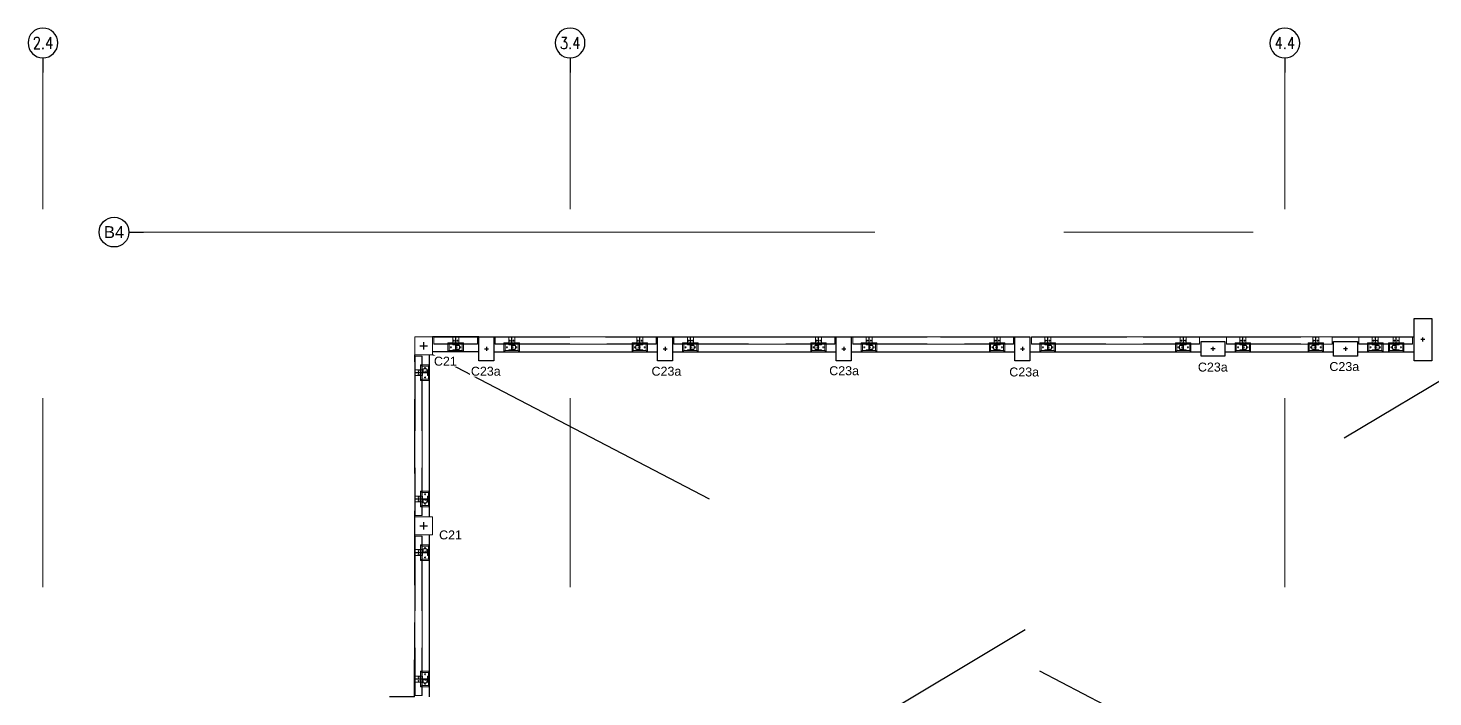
# Model space of a CAD drawing. Header units: millimetres. Extents: x 663313 to 1226001, y 1431724 to 1620898.
# Drawn here: x 663671.07 to 663694.66, y 1524773.23 to 1524784.46 of the extents above; entities that cross this region are included whole.
import ezdxf
from ezdxf.enums import TextEntityAlignment as Align

# ---------------------------------------------------------------- set-up
doc = ezdxf.new("R2010")
doc.units = ezdxf.units.MM
for name, pattern in [('Grid Line', [22.225, 12.7, -3.175, 3.175, -3.175]), ('HIDDEN', [0.375, 0.25, -0.125]), ('XKITLINE00', [0]), ('XKITLINE02', [4, 2, -2])]:
    doc.linetypes.add(name, pattern=pattern)
doc.layers.add('000 - 0_HIDE_OBJ_FRAMING_DEF_SUB', color=1, linetype='Continuous', plot=False)
for name, color, linetype, lineweight in [('A-FLOR-E', 2, 'Continuous', 9), ('Bolt', 7, 'Continuous', 0), ('Part', 2, 'Continuous', 0), ('S-GRID', 1, 'Continuous', 9)]:
    doc.layers.add(name, color=color, linetype=linetype, lineweight=lineweight)
for name, color, linetype in [('BR', 6, 'Continuous'), ('CVA044__', 2, 'Continuous'), ('DIM', 1, 'Continuous'), ('Stan-Dim', 6, 'Continuous')]:
    doc.layers.add(name, color=color, linetype=linetype)
doc.styles.add('Arial', font='arial.ttf')
doc.styles.add('CKST2', font='romans.shx', dxfattribs={"width": 0.8, "height": 4})

# ---------------------------------------------------------------- blocks, each defined once
blk = doc.blocks.new('C25')
at = {"layer": 'BR', "color": 1}
for p, q in [((-0.034, 0), (0.034, 0)), ((0, 0.034), (0, -0.034))]:
    blk.add_line(p, q, dxfattribs=at)
at = {"layer": 'BR', "color": 5, "ltscale": 5}
blk.add_lwpolyline([(-0.125, 0.2), (0.125, 0.2), (0.125, -0.2), (-0.125, -0.2)], close=True, dxfattribs=at)
blk = doc.blocks.new('C32')
at = {"layer": 'BR', "color": 1}
for p, q in [((-0.034, 0), (0.034, 0)), ((0, 0.034), (0, -0.034))]:
    blk.add_line(p, q, dxfattribs=at)
at = {"layer": 'BR', "color": 5, "ltscale": 5}
blk.add_lwpolyline([(-0.15, 0.355), (0.15, 0.355), (0.15, -0.355), (-0.15, -0.355)], close=True, dxfattribs=at)
blk = doc.blocks.new('C21')
at = {"color": 251}
for p, q in [((0, 0.063), (0, -0.063)), ((0.063, 0), (-0.063, 0))]:
    blk.add_line(p, q, dxfattribs=at)
at = {"layer": 'A-FLOR-E', "color": 5}
blk.add_lwpolyline([(0.15, 0.15), (0.15, -0.15), (-0.15, -0.15), (-0.15, 0.15)], close=True, dxfattribs=at)
blk = doc.blocks.new('grid2')
at = {"layer": '000 - 0_HIDE_OBJ_FRAMING_DEF_SUB'}
blk.add_line((0, -4.87), (0, 0), dxfattribs=at)
blk.add_circle((0, -9.87), 5, dxfattribs=at)
at = {"layer": '000 - 0_HIDE_OBJ_FRAMING_DEF_SUB', "style": 'CKST2', "width": 0.8}
blk.add_attdef('00', text='', height=4, dxfattribs=at).set_placement((0, -9.87), align=Align.MIDDLE_CENTER)
blk = doc.blocks.new('Grid3')
at = {"layer": 'Stan-Dim', "color": 3}
blk.add_line((-4.87, 0), (0, 0), dxfattribs=at)
blk.add_circle((-9.87, 0), 5, dxfattribs=at)
at = {"layer": 'Stan-Dim', "style": 'CKST2', "width": 0.8}
blk.add_attdef('00', text='', height=4, dxfattribs=at).set_placement((-9.87, 0), align=Align.MIDDLE_CENTER)
blk = doc.blocks.new('44')
at = {"layer": 'Bolt', "color": 21, "linetype": 'XKITLINE00', "lineweight": 0}
for p, q in [((25.665, 44.43), (25.675, 44.43)), ((25.679, 44.444), (25.679, 44.435)), ((25.679, 44.416), (25.679, 44.425)), ((25.693, 44.43), (25.684, 44.43)), ((25.725, 44.43), (25.735, 44.43)), ((25.739, 44.444), (25.739, 44.435)), ((25.739, 44.416), (25.739, 44.425)), ((25.753, 44.43), (25.744, 44.43)), ((27.788, 44.43), (27.797, 44.43)), ((27.802, 44.444), (27.802, 44.435)), ((27.802, 44.416), (27.802, 44.425)), ((27.816, 44.43), (27.806, 44.43)), ((27.848, 44.43), (27.857, 44.43)), ((27.862, 44.444), (27.862, 44.435)), ((27.862, 44.416), (27.862, 44.425)), ((27.876, 44.43), (27.866, 44.43)), ((28.688, 44.43), (28.697, 44.43)), ((28.702, 44.444), (28.702, 44.435)), ((28.702, 44.416), (28.702, 44.425)), ((28.716, 44.43), (28.706, 44.43)), ((28.748, 44.43), (28.757, 44.43)), ((28.762, 44.444), (28.762, 44.435)), ((28.762, 44.416), (28.762, 44.425)), ((28.776, 44.43), (28.766, 44.43)), ((30.81, 44.43), (30.82, 44.43)), ((30.824, 44.444), (30.824, 44.435)), ((30.824, 44.416), (30.824, 44.425)), ((30.838, 44.43), (30.829, 44.43)), ((30.87, 44.43), (30.88, 44.43)), ((30.884, 44.444), (30.884, 44.435)), ((30.884, 44.416), (30.884, 44.425)), ((30.898, 44.43), (30.889, 44.43)), ((25.615, 44.32), (25.625, 44.32)), ((25.615, 44.32), (25.625, 44.32)), ((25.629, 44.334), (25.629, 44.325)), ((25.629, 44.334), (25.629, 44.325)), ((25.629, 44.306), (25.629, 44.315)), ((25.629, 44.306), (25.629, 44.315)), ((25.643, 44.32), (25.634, 44.32)), ((25.643, 44.32), (25.634, 44.32)), ((25.775, 44.32), (25.785, 44.32)), ((25.775, 44.32), (25.785, 44.32)), ((25.789, 44.334), (25.789, 44.325)), ((25.789, 44.334), (25.789, 44.325)), ((25.789, 44.306), (25.789, 44.315)), ((25.789, 44.306), (25.789, 44.315)), ((25.803, 44.32), (25.794, 44.32)), ((25.803, 44.32), (25.794, 44.32)), ((27.738, 44.32), (27.747, 44.32)), ((27.738, 44.32), (27.747, 44.32)), ((27.752, 44.334), (27.752, 44.325)), ((27.752, 44.334), (27.752, 44.325)), ((27.752, 44.306), (27.752, 44.315)), ((27.752, 44.306), (27.752, 44.315)), ((27.766, 44.32), (27.756, 44.32)), ((27.766, 44.32), (27.756, 44.32)), ((27.898, 44.32), (27.907, 44.32)), ((27.898, 44.32), (27.907, 44.32)), ((27.912, 44.334), (27.912, 44.325)), ((27.912, 44.334), (27.912, 44.325)), ((27.912, 44.306), (27.912, 44.315)), ((27.912, 44.306), (27.912, 44.315)), ((27.926, 44.32), (27.916, 44.32)), ((27.926, 44.32), (27.916, 44.32)), ((28.638, 44.32), (28.647, 44.32)), ((28.638, 44.32), (28.647, 44.32)), ((28.652, 44.334), (28.652, 44.325)), ((28.652, 44.334), (28.652, 44.325)), ((28.652, 44.306), (28.652, 44.315)), ((28.652, 44.306), (28.652, 44.315)), ((28.666, 44.32), (28.656, 44.32)), ((28.666, 44.32), (28.656, 44.32)), ((28.798, 44.32), (28.807, 44.32)), ((28.798, 44.32), (28.807, 44.32)), ((28.812, 44.334), (28.812, 44.325)), ((28.812, 44.334), (28.812, 44.325)), ((28.812, 44.306), (28.812, 44.315)), ((28.812, 44.306), (28.812, 44.315)), ((28.826, 44.32), (28.816, 44.32)), ((28.826, 44.32), (28.816, 44.32)), ((30.76, 44.32), (30.77, 44.32)), ((30.76, 44.32), (30.77, 44.32)), ((30.774, 44.334), (30.774, 44.325)), ((30.774, 44.334), (30.774, 44.325)), ((30.774, 44.306), (30.774, 44.315)), ((30.774, 44.306), (30.774, 44.315)), ((30.788, 44.32), (30.779, 44.32)), ((30.788, 44.32), (30.779, 44.32)), ((30.92, 44.32), (30.93, 44.32)), ((30.92, 44.32), (30.93, 44.32)), ((30.934, 44.334), (30.934, 44.325)), ((30.934, 44.334), (30.934, 44.325)), ((30.934, 44.306), (30.934, 44.315)), ((30.934, 44.306), (30.934, 44.315)), ((30.948, 44.32), (30.939, 44.32)), ((30.948, 44.32), (30.939, 44.32)), ((31.266, 43.886), (31.276, 43.886)), ((31.266, 43.886), (31.276, 43.886)), ((31.28, 43.9), (31.28, 43.89)), ((31.28, 43.9), (31.28, 43.89)), ((31.28, 43.872), (31.28, 43.881)), ((31.28, 43.872), (31.28, 43.881)), ((31.294, 43.886), (31.285, 43.886)), ((31.294, 43.886), (31.285, 43.886)), ((31.266, 43.726), (31.276, 43.726)), ((31.266, 43.726), (31.276, 43.726)), ((31.28, 43.74), (31.28, 43.73)), ((31.28, 43.74), (31.28, 43.73)), ((31.28, 43.712), (31.28, 43.721)), ((31.28, 43.712), (31.28, 43.721)), ((31.294, 43.726), (31.285, 43.726)), ((31.294, 43.726), (31.285, 43.726)), ((31.376, 43.836), (31.386, 43.836)), ((31.376, 43.776), (31.386, 43.776)), ((31.39, 43.85), (31.39, 43.84)), ((31.39, 43.822), (31.39, 43.831)), ((31.39, 43.79), (31.39, 43.78)), ((31.39, 43.762), (31.39, 43.771)), ((31.404, 43.836), (31.395, 43.836)), ((31.404, 43.776), (31.395, 43.776)), ((31.266, 42.946), (31.276, 42.946)), ((31.266, 42.946), (31.276, 42.946)), ((31.28, 42.96), (31.28, 42.95)), ((31.28, 42.96), (31.28, 42.95)), ((31.28, 42.932), (31.28, 42.941)), ((31.28, 42.932), (31.28, 42.941)), ((31.294, 42.946), (31.285, 42.946)), ((31.294, 42.946), (31.285, 42.946)), ((31.266, 42.786), (31.276, 42.786)), ((31.266, 42.786), (31.276, 42.786)), ((31.28, 42.8), (31.28, 42.79)), ((31.28, 42.8), (31.28, 42.79)), ((31.28, 42.772), (31.28, 42.781)), ((31.28, 42.772), (31.28, 42.781)), ((31.294, 42.786), (31.285, 42.786)), ((31.294, 42.786), (31.285, 42.786)), ((31.376, 42.896), (31.386, 42.896)), ((31.376, 42.836), (31.386, 42.836)), ((31.39, 42.91), (31.39, 42.9)), ((31.39, 42.882), (31.39, 42.891)), ((31.39, 42.85), (31.39, 42.84)), ((31.39, 42.822), (31.39, 42.831)), ((31.404, 42.896), (31.395, 42.896)), ((31.404, 42.836), (31.395, 42.836)), ((31.28, 40.81), (31.28, 40.8)), ((31.28, 40.81), (31.28, 40.8)), ((31.266, 40.796), (31.276, 40.796)), ((31.266, 40.796), (31.276, 40.796)), ((31.266, 40.636), (31.276, 40.636)), ((31.266, 40.636), (31.276, 40.636)), ((31.28, 40.782), (31.28, 40.791)), ((31.28, 40.782), (31.28, 40.791)), ((31.28, 40.65), (31.28, 40.64)), ((31.28, 40.65), (31.28, 40.64)), ((31.28, 40.622), (31.28, 40.631)), ((31.28, 40.622), (31.28, 40.631)), ((31.294, 40.796), (31.285, 40.796)), ((31.294, 40.796), (31.285, 40.796)), ((31.294, 40.636), (31.285, 40.636)), ((31.294, 40.636), (31.285, 40.636)), ((31.376, 40.746), (31.386, 40.746)), ((31.376, 40.686), (31.386, 40.686)), ((31.39, 40.76), (31.39, 40.75)), ((31.39, 40.732), (31.39, 40.741)), ((31.39, 40.7), (31.39, 40.69)), ((31.39, 40.672), (31.39, 40.681)), ((31.404, 40.746), (31.395, 40.746)), ((31.404, 40.686), (31.395, 40.686)), ((31.267, 39.946), (31.276, 39.946)), ((31.267, 39.946), (31.276, 39.946)), ((31.281, 39.96), (31.281, 39.95)), ((31.281, 39.96), (31.281, 39.95)), ((31.281, 39.932), (31.281, 39.941)), ((31.281, 39.932), (31.281, 39.941)), ((31.295, 39.946), (31.285, 39.946)), ((31.295, 39.946), (31.285, 39.946)), ((31.377, 39.896), (31.386, 39.896)), ((31.391, 39.91), (31.391, 39.9)), ((31.391, 39.882), (31.391, 39.891)), ((31.405, 39.896), (31.395, 39.896)), ((31.267, 39.786), (31.276, 39.786)), ((31.267, 39.786), (31.276, 39.786)), ((31.281, 39.8), (31.281, 39.79)), ((31.281, 39.8), (31.281, 39.79)), ((31.281, 39.772), (31.281, 39.781)), ((31.281, 39.772), (31.281, 39.781)), ((31.295, 39.786), (31.285, 39.786)), ((31.295, 39.786), (31.285, 39.786)), ((31.377, 39.836), (31.386, 39.836)), ((31.391, 39.85), (31.391, 39.84)), ((31.391, 39.822), (31.391, 39.831)), ((31.405, 39.836), (31.395, 39.836)), ((31.267, 37.796), (31.276, 37.796)), ((31.267, 37.796), (31.276, 37.796)), ((31.281, 37.81), (31.281, 37.8)), ((31.281, 37.81), (31.281, 37.8)), ((31.281, 37.782), (31.281, 37.791)), ((31.281, 37.782), (31.281, 37.791)), ((31.295, 37.796), (31.285, 37.796)), ((31.295, 37.796), (31.285, 37.796)), ((31.377, 37.746), (31.386, 37.746)), ((31.391, 37.76), (31.391, 37.75)), ((31.391, 37.732), (31.391, 37.741)), ((31.405, 37.746), (31.395, 37.746)), ((31.267, 37.636), (31.276, 37.636)), ((31.267, 37.636), (31.276, 37.636)), ((31.281, 37.65), (31.281, 37.64)), ((31.281, 37.65), (31.281, 37.64)), ((31.281, 37.622), (31.281, 37.631)), ((31.281, 37.622), (31.281, 37.631)), ((31.295, 37.636), (31.285, 37.636)), ((31.295, 37.636), (31.285, 37.636)), ((31.377, 37.686), (31.386, 37.686)), ((31.391, 37.7), (31.391, 37.69)), ((31.391, 37.672), (31.391, 37.681)), ((31.405, 37.686), (31.395, 37.686)), ((31.267, 36.946), (31.276, 36.946)), ((31.267, 36.946), (31.276, 36.946)), ((31.281, 36.96), (31.281, 36.95)), ((31.281, 36.96), (31.281, 36.95)), ((31.281, 36.932), (31.281, 36.941)), ((31.281, 36.932), (31.281, 36.941)), ((31.281, 36.8), (31.281, 36.79)), ((31.281, 36.8), (31.281, 36.79)), ((31.295, 36.946), (31.285, 36.946)), ((31.295, 36.946), (31.285, 36.946)), ((31.377, 36.896), (31.386, 36.896)), ((31.377, 36.836), (31.386, 36.836)), ((31.391, 36.91), (31.391, 36.9)), ((31.391, 36.882), (31.391, 36.891)), ((31.391, 36.85), (31.391, 36.84)), ((31.391, 36.822), (31.391, 36.831)), ((31.405, 36.896), (31.395, 36.896)), ((31.405, 36.836), (31.395, 36.836)), ((31.267, 36.786), (31.276, 36.786)), ((31.267, 36.786), (31.276, 36.786)), ((31.281, 36.772), (31.281, 36.781)), ((31.281, 36.772), (31.281, 36.781)), ((31.295, 36.786), (31.285, 36.786)), ((31.295, 36.786), (31.285, 36.786)), ((31.267, 34.796), (31.276, 34.796)), ((31.267, 34.796), (31.276, 34.796)), ((31.281, 34.81), (31.281, 34.8)), ((31.281, 34.81), (31.281, 34.8)), ((31.281, 34.782), (31.281, 34.791)), ((31.281, 34.782), (31.281, 34.791)), ((31.295, 34.796), (31.285, 34.796)), ((31.295, 34.796), (31.285, 34.796)), ((31.377, 34.746), (31.386, 34.746)), ((31.377, 34.686), (31.386, 34.686)), ((31.391, 34.76), (31.391, 34.75)), ((31.391, 34.732), (31.391, 34.741)), ((31.391, 34.7), (31.391, 34.69)), ((31.391, 34.672), (31.391, 34.681)), ((31.405, 34.746), (31.395, 34.746)), ((31.405, 34.686), (31.395, 34.686)), ((31.267, 34.636), (31.276, 34.636)), ((31.267, 34.636), (31.276, 34.636)), ((31.281, 34.65), (31.281, 34.64)), ((31.281, 34.65), (31.281, 34.64)), ((31.281, 34.622), (31.281, 34.631)), ((31.281, 34.622), (31.281, 34.631)), ((31.295, 34.636), (31.285, 34.636)), ((31.295, 34.636), (31.285, 34.636)), ((31.267, 33.946), (31.276, 33.946)), ((31.267, 33.946), (31.276, 33.946)), ((31.267, 33.786), (31.276, 33.786)), ((31.267, 33.786), (31.276, 33.786)), ((31.281, 33.96), (31.281, 33.95)), ((31.281, 33.96), (31.281, 33.95)), ((31.281, 33.932), (31.281, 33.941)), ((31.281, 33.932), (31.281, 33.941)), ((31.281, 33.8), (31.281, 33.79)), ((31.281, 33.8), (31.281, 33.79)), ((31.281, 33.772), (31.281, 33.781)), ((31.281, 33.772), (31.281, 33.781)), ((31.295, 33.946), (31.285, 33.946)), ((31.295, 33.946), (31.285, 33.946)), ((31.295, 33.786), (31.285, 33.786)), ((31.295, 33.786), (31.285, 33.786)), ((31.377, 33.896), (31.386, 33.896)), ((31.377, 33.836), (31.386, 33.836)), ((31.391, 33.91), (31.391, 33.9)), ((31.391, 33.882), (31.391, 33.891)), ((31.391, 33.85), (31.391, 33.84)), ((31.391, 33.822), (31.391, 33.831)), ((31.405, 33.896), (31.395, 33.896)), ((31.405, 33.836), (31.395, 33.836)), ((31.267, 31.671), (31.276, 31.671)), ((31.267, 31.671), (31.276, 31.671)), ((31.281, 31.685), (31.281, 31.676)), ((31.281, 31.685), (31.281, 31.676)), ((31.281, 31.657), (31.281, 31.666)), ((31.281, 31.657), (31.281, 31.666)), ((31.295, 31.671), (31.285, 31.671)), ((31.295, 31.671), (31.285, 31.671)), ((31.377, 31.621), (31.386, 31.621)), ((31.391, 31.635), (31.391, 31.626)), ((31.391, 31.607), (31.391, 31.616)), ((31.405, 31.621), (31.395, 31.621)), ((31.267, 31.511), (31.276, 31.511)), ((31.267, 31.511), (31.276, 31.511)), ((31.281, 31.525), (31.281, 31.516)), ((31.281, 31.525), (31.281, 31.516)), ((31.281, 31.497), (31.281, 31.506)), ((31.281, 31.497), (31.281, 31.506)), ((31.295, 31.511), (31.285, 31.511)), ((31.295, 31.511), (31.285, 31.511)), ((31.377, 31.561), (31.386, 31.561)), ((31.391, 31.575), (31.391, 31.566)), ((31.391, 31.547), (31.391, 31.556)), ((31.405, 31.561), (31.395, 31.561)), ((31.267, 30.671), (31.276, 30.671)), ((31.267, 30.671), (31.276, 30.671)), ((31.281, 30.685), (31.281, 30.675)), ((31.281, 30.685), (31.281, 30.675)), ((31.281, 30.657), (31.281, 30.666)), ((31.281, 30.657), (31.281, 30.666)), ((31.295, 30.671), (31.285, 30.671)), ((31.295, 30.671), (31.285, 30.671)), ((31.267, 30.511), (31.276, 30.511)), ((31.267, 30.511), (31.276, 30.511)), ((31.281, 30.525), (31.281, 30.515)), ((31.281, 30.525), (31.281, 30.515)), ((31.281, 30.497), (31.281, 30.506)), ((31.281, 30.497), (31.281, 30.506)), ((31.295, 30.511), (31.285, 30.511)), ((31.295, 30.511), (31.285, 30.511)), ((31.377, 30.621), (31.386, 30.621)), ((31.377, 30.561), (31.386, 30.561)), ((31.391, 30.635), (31.391, 30.625)), ((31.391, 30.607), (31.391, 30.616)), ((31.391, 30.575), (31.391, 30.565)), ((31.391, 30.547), (31.391, 30.556)), ((31.405, 30.621), (31.395, 30.621)), ((31.405, 30.561), (31.395, 30.561)), ((31.267, 29.446), (31.276, 29.446)), ((31.267, 29.446), (31.276, 29.446)), ((31.267, 29.286), (31.276, 29.286)), ((31.267, 29.286), (31.276, 29.286)), ((31.281, 29.46), (31.281, 29.45)), ((31.281, 29.46), (31.281, 29.45)), ((31.281, 29.432), (31.281, 29.441)), ((31.281, 29.432), (31.281, 29.441)), ((31.281, 29.3), (31.281, 29.29)), ((31.281, 29.3), (31.281, 29.29)), ((31.281, 29.272), (31.281, 29.281)), ((31.281, 29.272), (31.281, 29.281)), ((31.295, 29.446), (31.285, 29.446)), ((31.295, 29.446), (31.285, 29.446)), ((31.295, 29.286), (31.285, 29.286)), ((31.295, 29.286), (31.285, 29.286)), ((31.377, 29.396), (31.386, 29.396)), ((31.377, 29.336), (31.386, 29.336)), ((31.391, 29.41), (31.391, 29.4)), ((31.391, 29.382), (31.391, 29.391)), ((31.391, 29.35), (31.391, 29.34)), ((31.391, 29.322), (31.391, 29.331)), ((31.405, 29.396), (31.395, 29.396)), ((31.405, 29.336), (31.395, 29.336)), ((31.267, 28.446), (31.276, 28.446)), ((31.267, 28.446), (31.276, 28.446)), ((31.281, 28.46), (31.281, 28.45)), ((31.281, 28.46), (31.281, 28.45)), ((31.281, 28.432), (31.281, 28.441)), ((31.281, 28.432), (31.281, 28.441)), ((31.295, 28.446), (31.285, 28.446)), ((31.295, 28.446), (31.285, 28.446)), ((31.377, 28.396), (31.386, 28.396)), ((31.377, 28.336), (31.386, 28.336)), ((31.391, 28.41), (31.391, 28.4)), ((31.391, 28.382), (31.391, 28.391)), ((31.391, 28.35), (31.391, 28.34)), ((31.391, 28.322), (31.391, 28.331)), ((31.405, 28.396), (31.395, 28.396)), ((31.405, 28.336), (31.395, 28.336)), ((31.267, 28.286), (31.276, 28.286)), ((31.267, 28.286), (31.276, 28.286)), ((31.267, 28.096), (31.276, 28.096)), ((31.267, 28.096), (31.276, 28.096)), ((31.281, 28.3), (31.281, 28.29)), ((31.281, 28.3), (31.281, 28.29)), ((31.281, 28.272), (31.281, 28.281)), ((31.281, 28.272), (31.281, 28.281)), ((31.281, 28.11), (31.281, 28.101)), ((31.281, 28.11), (31.281, 28.101)), ((31.281, 28.082), (31.281, 28.091)), ((31.281, 28.082), (31.281, 28.091)), ((31.295, 28.286), (31.285, 28.286)), ((31.295, 28.286), (31.285, 28.286)), ((31.295, 28.096), (31.285, 28.096)), ((31.295, 28.096), (31.285, 28.096)), ((31.267, 27.936), (31.276, 27.936)), ((31.267, 27.936), (31.276, 27.936)), ((31.281, 27.95), (31.281, 27.941)), ((31.281, 27.95), (31.281, 27.941)), ((31.281, 27.922), (31.281, 27.931)), ((31.281, 27.922), (31.281, 27.931)), ((31.295, 27.936), (31.285, 27.936)), ((31.295, 27.936), (31.285, 27.936)), ((31.377, 28.046), (31.386, 28.046)), ((31.377, 27.986), (31.386, 27.986)), ((31.391, 28.06), (31.391, 28.051)), ((31.391, 28.032), (31.391, 28.041)), ((31.391, 28), (31.391, 27.991)), ((31.391, 27.972), (31.391, 27.981)), ((31.405, 28.046), (31.395, 28.046)), ((31.405, 27.986), (31.395, 27.986))]:
    blk.add_line(p, q, dxfattribs=at)
at = {"layer": 'Bolt', "color": 21, "linetype": 'XKITLINE02', "lineweight": 0}
for p, q in [((25.72, 44.32), (25.677, 44.32)), ((25.706, 44.339), (25.701, 44.339)), ((25.706, 44.3), (25.701, 44.3)), ((25.706, 44.327), (25.712, 44.327)), ((25.712, 44.327), (25.706, 44.327)), ((25.706, 44.313), (25.712, 44.313)), ((25.712, 44.313), (25.706, 44.313)), ((27.821, 44.32), (27.864, 44.32)), ((27.835, 44.327), (27.829, 44.327)), ((27.829, 44.327), (27.835, 44.327)), ((27.835, 44.313), (27.829, 44.313)), ((27.829, 44.313), (27.835, 44.313)), ((27.835, 44.339), (27.84, 44.339)), ((27.835, 44.3), (27.84, 44.3)), ((28.743, 44.32), (28.7, 44.32)), ((28.729, 44.339), (28.724, 44.339)), ((28.729, 44.3), (28.724, 44.3)), ((28.729, 44.327), (28.735, 44.327)), ((28.735, 44.327), (28.729, 44.327)), ((28.729, 44.313), (28.735, 44.313)), ((28.735, 44.313), (28.729, 44.313)), ((30.844, 44.32), (30.886, 44.32)), ((30.857, 44.327), (30.851, 44.327)), ((30.851, 44.327), (30.857, 44.327)), ((30.857, 44.313), (30.851, 44.313)), ((30.851, 44.313), (30.857, 44.313)), ((30.857, 44.339), (30.862, 44.339)), ((30.857, 44.3), (30.862, 44.3)), ((31.261, 43.803), (31.261, 43.798)), ((31.273, 43.803), (31.273, 43.809)), ((31.273, 43.809), (31.273, 43.803)), ((31.28, 43.817), (31.28, 43.774)), ((31.287, 43.809), (31.287, 43.803)), ((31.287, 43.803), (31.287, 43.809)), ((31.3, 43.803), (31.3, 43.798)), ((31.261, 42.863), (31.261, 42.858)), ((31.273, 42.863), (31.273, 42.869)), ((31.273, 42.869), (31.273, 42.863)), ((31.28, 42.877), (31.28, 42.834)), ((31.287, 42.863), (31.287, 42.869)), ((31.287, 42.869), (31.287, 42.863)), ((31.3, 42.863), (31.3, 42.858)), ((31.261, 40.719), (31.261, 40.724)), ((31.273, 40.719), (31.273, 40.713)), ((31.273, 40.713), (31.273, 40.719)), ((31.28, 40.705), (31.28, 40.748)), ((31.287, 40.719), (31.287, 40.713)), ((31.287, 40.713), (31.287, 40.719)), ((31.3, 40.719), (31.3, 40.724)), ((31.261, 39.863), (31.261, 39.858)), ((31.274, 39.863), (31.274, 39.869)), ((31.274, 39.869), (31.274, 39.863)), ((31.281, 39.877), (31.281, 39.834)), ((31.288, 39.863), (31.288, 39.869)), ((31.288, 39.869), (31.288, 39.863)), ((31.3, 39.863), (31.3, 39.858)), ((31.281, 37.705), (31.281, 37.748)), ((31.261, 37.719), (31.261, 37.724)), ((31.274, 37.719), (31.274, 37.713)), ((31.274, 37.713), (31.274, 37.719)), ((31.288, 37.719), (31.288, 37.713)), ((31.288, 37.713), (31.288, 37.719)), ((31.3, 37.719), (31.3, 37.724)), ((31.261, 36.863), (31.261, 36.858)), ((31.274, 36.869), (31.274, 36.863)), ((31.274, 36.863), (31.274, 36.869)), ((31.281, 36.877), (31.281, 36.834)), ((31.288, 36.869), (31.288, 36.863)), ((31.288, 36.863), (31.288, 36.869)), ((31.3, 36.863), (31.3, 36.858)), ((31.261, 34.719), (31.261, 34.724)), ((31.274, 34.719), (31.274, 34.713)), ((31.274, 34.713), (31.274, 34.719)), ((31.281, 34.705), (31.281, 34.748)), ((31.288, 34.719), (31.288, 34.713)), ((31.288, 34.713), (31.288, 34.719)), ((31.3, 34.719), (31.3, 34.724)), ((31.261, 33.863), (31.261, 33.858)), ((31.274, 33.863), (31.274, 33.869)), ((31.274, 33.869), (31.274, 33.863)), ((31.281, 33.877), (31.281, 33.834)), ((31.288, 33.863), (31.288, 33.869)), ((31.288, 33.869), (31.288, 33.863)), ((31.3, 33.863), (31.3, 33.858)), ((31.281, 31.58), (31.281, 31.623)), ((31.261, 31.594), (31.261, 31.599)), ((31.274, 31.594), (31.274, 31.588)), ((31.274, 31.588), (31.274, 31.594)), ((31.288, 31.594), (31.288, 31.588)), ((31.288, 31.588), (31.288, 31.594)), ((31.3, 31.594), (31.3, 31.599)), ((31.261, 30.588), (31.261, 30.583)), ((31.274, 30.588), (31.274, 30.594)), ((31.274, 30.594), (31.274, 30.588)), ((31.281, 30.602), (31.281, 30.559)), ((31.288, 30.588), (31.288, 30.594)), ((31.288, 30.594), (31.288, 30.588)), ((31.3, 30.588), (31.3, 30.583)), ((31.261, 29.369), (31.261, 29.374)), ((31.274, 29.369), (31.274, 29.363)), ((31.274, 29.363), (31.274, 29.369)), ((31.281, 29.355), (31.281, 29.398)), ((31.288, 29.369), (31.288, 29.363)), ((31.288, 29.363), (31.288, 29.369)), ((31.3, 29.369), (31.3, 29.374)), ((31.261, 28.363), (31.261, 28.358)), ((31.274, 28.369), (31.274, 28.363)), ((31.274, 28.363), (31.274, 28.369)), ((31.281, 28.377), (31.281, 28.334)), ((31.288, 28.369), (31.288, 28.363)), ((31.288, 28.363), (31.288, 28.369)), ((31.3, 28.363), (31.3, 28.358)), ((31.261, 28.019), (31.261, 28.024)), ((31.274, 28.019), (31.274, 28.013)), ((31.274, 28.013), (31.274, 28.019)), ((31.281, 28.005), (31.281, 28.048)), ((31.288, 28.019), (31.288, 28.013)), ((31.288, 28.013), (31.288, 28.019)), ((31.3, 28.019), (31.3, 28.024))]:
    blk.add_line(p, q, dxfattribs=at)
at = {"layer": 'Part', "color": 251, "linetype": 'HIDDEN', "lineweight": 0, "ltscale": 5}
for p, q in [((28.107, 44.484), (25.434, 44.484)), ((28.107, 44.375), (25.434, 44.375)), ((31.128, 44.484), (28.457, 44.484)), ((31.128, 44.375), (28.457, 44.375)), ((31.338, 44.171), (31.338, 43.441)), ((31.447, 44.171), (31.447, 43.441)), ((31.338, 43.141), (31.338, 40.441)), ((31.447, 43.141), (31.447, 40.441)), ((31.338, 40.141), (31.338, 37.441)), ((31.447, 40.141), (31.447, 37.441)), ((31.338, 37.141), (31.338, 34.441)), ((31.447, 37.141), (31.447, 34.441)), ((31.338, 34.141), (31.338, 31.315)), ((31.447, 34.141), (31.447, 31.315)), ((31.338, 30.865), (31.338, 29.091)), ((31.447, 30.865), (31.447, 29.091)), ((31.338, 28.641), (31.338, 27.741)), ((31.447, 28.641), (31.447, 27.741))]:
    blk.add_line(p, q, dxfattribs=at)
at = {"layer": 'Part', "color": 252, "linetype": 'HIDDEN', "lineweight": 0, "ltscale": 2}
for p, q in [((25.599, 44.375), (25.579, 44.395)), ((25.819, 44.375), (25.839, 44.395)), ((27.722, 44.375), (27.702, 44.395)), ((27.942, 44.375), (27.962, 44.395)), ((28.622, 44.375), (28.602, 44.395)), ((28.842, 44.375), (28.862, 44.395)), ((30.744, 44.375), (30.724, 44.395)), ((30.964, 44.375), (30.984, 44.395)), ((31.335, 43.916), (31.355, 43.936)), ((31.335, 43.696), (31.355, 43.676)), ((31.335, 42.976), (31.355, 42.996)), ((31.335, 42.756), (31.355, 42.736)), ((31.335, 40.826), (31.355, 40.846)), ((31.335, 40.606), (31.355, 40.586)), ((31.336, 39.976), (31.356, 39.996)), ((31.336, 39.756), (31.356, 39.736)), ((31.336, 37.826), (31.356, 37.846)), ((31.336, 37.606), (31.356, 37.586)), ((31.336, 36.976), (31.356, 36.996)), ((31.336, 36.756), (31.356, 36.736)), ((31.336, 34.826), (31.356, 34.846)), ((31.336, 34.606), (31.356, 34.586)), ((31.336, 33.976), (31.356, 33.996)), ((31.336, 33.756), (31.356, 33.736)), ((31.336, 31.701), (31.356, 31.721)), ((31.336, 31.481), (31.356, 31.461)), ((31.336, 30.701), (31.356, 30.721)), ((31.336, 30.481), (31.356, 30.461)), ((31.336, 29.476), (31.356, 29.496)), ((31.336, 29.256), (31.356, 29.236)), ((31.336, 28.476), (31.356, 28.496)), ((31.336, 28.256), (31.356, 28.236)), ((31.336, 28.126), (31.356, 28.146)), ((31.336, 27.906), (31.356, 27.886))]:
    blk.add_line(p, q, dxfattribs=at)
at = {"layer": 'Part', "color": 21, "linetype": 'XKITLINE02', "lineweight": 0}
for p, q in [((25.759, 44.37), (25.659, 44.37)), ((25.712, 44.4), (25.706, 44.4)), ((27.782, 44.37), (27.882, 44.37)), ((27.829, 44.4), (27.835, 44.4)), ((28.782, 44.37), (28.682, 44.37)), ((28.735, 44.4), (28.729, 44.4)), ((30.804, 44.37), (30.904, 44.37)), ((30.851, 44.4), (30.857, 44.4)), ((31.33, 43.856), (31.33, 43.756)), ((31.36, 43.809), (31.36, 43.803)), ((31.33, 42.916), (31.33, 42.816)), ((31.36, 42.869), (31.36, 42.863)), ((31.25, 40.719), (31.31, 40.719)), ((31.25, 40.713), (31.31, 40.713)), ((31.33, 40.666), (31.33, 40.766)), ((31.36, 40.713), (31.36, 40.719)), ((31.251, 39.869), (31.311, 39.869)), ((31.251, 39.863), (31.311, 39.863)), ((31.331, 39.916), (31.331, 39.816)), ((31.361, 39.869), (31.361, 39.863)), ((31.331, 37.666), (31.331, 37.766)), ((31.251, 37.719), (31.311, 37.719)), ((31.251, 37.713), (31.311, 37.713)), ((31.361, 37.713), (31.361, 37.719)), ((31.251, 36.869), (31.311, 36.869)), ((31.251, 36.863), (31.311, 36.863)), ((31.331, 36.916), (31.331, 36.816)), ((31.361, 36.869), (31.361, 36.863)), ((31.251, 34.719), (31.311, 34.719)), ((31.251, 34.713), (31.311, 34.713)), ((31.331, 34.666), (31.331, 34.766)), ((31.361, 34.713), (31.361, 34.719)), ((31.251, 33.869), (31.311, 33.869)), ((31.251, 33.863), (31.311, 33.863)), ((31.331, 33.916), (31.331, 33.816)), ((31.361, 33.869), (31.361, 33.863)), ((31.331, 31.541), (31.331, 31.641)), ((31.251, 31.594), (31.311, 31.594)), ((31.251, 31.588), (31.311, 31.588)), ((31.361, 31.588), (31.361, 31.594)), ((31.455, 30.865), (31.455, 29.091)), ((31.251, 30.594), (31.311, 30.594)), ((31.251, 30.588), (31.311, 30.588)), ((31.331, 30.641), (31.331, 30.541)), ((31.361, 30.594), (31.361, 30.588)), ((31.251, 29.369), (31.311, 29.369)), ((31.251, 29.363), (31.311, 29.363)), ((31.331, 29.316), (31.331, 29.416)), ((31.361, 29.363), (31.361, 29.369)), ((31.251, 28.369), (31.311, 28.369)), ((31.251, 28.363), (31.311, 28.363)), ((31.331, 28.416), (31.331, 28.316)), ((31.361, 28.369), (31.361, 28.363)), ((31.251, 28.019), (31.311, 28.019)), ((31.251, 28.013), (31.311, 28.013)), ((31.331, 27.966), (31.331, 28.066)), ((31.361, 28.013), (31.361, 28.019))]:
    blk.add_line(p, q, dxfattribs=at)
at = {"layer": 'Part', "linetype": 'XKITLINE02', "lineweight": 0}
for p, q in [((25.701, 44.35), (25.701, 44.29)), ((25.706, 44.37), (25.706, 44.49)), ((25.712, 44.37), (25.712, 44.49)), ((27.829, 44.37), (27.829, 44.49)), ((27.835, 44.37), (27.835, 44.49)), ((27.84, 44.35), (27.84, 44.29)), ((28.724, 44.35), (28.724, 44.29)), ((28.729, 44.37), (28.729, 44.49)), ((28.735, 44.37), (28.735, 44.49)), ((30.851, 44.37), (30.851, 44.49)), ((30.857, 44.37), (30.857, 44.49)), ((30.862, 44.35), (30.862, 44.29)), ((31.31, 43.798), (31.25, 43.798)), ((31.33, 43.809), (31.45, 43.809)), ((31.33, 43.803), (31.45, 43.803)), ((31.31, 42.858), (31.25, 42.858)), ((31.33, 42.869), (31.45, 42.869)), ((31.33, 42.863), (31.45, 42.863)), ((31.31, 40.724), (31.25, 40.724)), ((31.33, 40.719), (31.45, 40.719)), ((31.33, 40.713), (31.45, 40.713)), ((31.331, 39.869), (31.451, 39.869)), ((31.331, 39.863), (31.451, 39.863)), ((31.311, 39.858), (31.251, 39.858)), ((31.311, 37.724), (31.251, 37.724)), ((31.331, 37.719), (31.451, 37.719)), ((31.331, 37.713), (31.451, 37.713)), ((31.311, 36.858), (31.251, 36.858)), ((31.331, 36.869), (31.451, 36.869)), ((31.331, 36.863), (31.451, 36.863)), ((31.311, 34.724), (31.251, 34.724)), ((31.331, 34.719), (31.451, 34.719)), ((31.331, 34.713), (31.451, 34.713)), ((31.311, 33.858), (31.251, 33.858)), ((31.331, 33.869), (31.451, 33.869)), ((31.331, 33.863), (31.451, 33.863)), ((31.311, 31.599), (31.251, 31.599)), ((31.331, 31.594), (31.451, 31.594)), ((31.331, 31.588), (31.451, 31.588)), ((31.311, 30.583), (31.251, 30.583)), ((31.331, 30.594), (31.451, 30.594)), ((31.331, 30.588), (31.451, 30.588)), ((31.311, 29.374), (31.251, 29.374)), ((31.331, 29.369), (31.451, 29.369)), ((31.331, 29.363), (31.451, 29.363)), ((31.311, 28.358), (31.251, 28.358)), ((31.331, 28.369), (31.451, 28.369)), ((31.331, 28.363), (31.451, 28.363)), ((31.311, 28.024), (31.251, 28.024)), ((31.331, 28.019), (31.451, 28.019)), ((31.331, 28.013), (31.451, 28.013))]:
    blk.add_line(p, q, dxfattribs=at)
at = {"layer": 'Part', "lineweight": 0}
for p, q in [((25.579, 44.245), (25.599, 44.265)), ((25.839, 44.245), (25.819, 44.265)), ((27.702, 44.245), (27.722, 44.265)), ((27.962, 44.245), (27.942, 44.265)), ((28.602, 44.245), (28.622, 44.265)), ((28.862, 44.245), (28.842, 44.265)), ((30.724, 44.245), (30.744, 44.265)), ((30.984, 44.245), (30.964, 44.265)), ((31.205, 43.936), (31.225, 43.916)), ((31.205, 43.676), (31.225, 43.696)), ((31.205, 42.996), (31.225, 42.976)), ((31.205, 42.736), (31.225, 42.756)), ((31.205, 40.846), (31.225, 40.826)), ((31.205, 40.586), (31.225, 40.606)), ((31.206, 39.996), (31.226, 39.976)), ((31.206, 39.736), (31.226, 39.756)), ((31.206, 37.846), (31.226, 37.826)), ((31.206, 37.586), (31.226, 37.606)), ((31.206, 36.996), (31.226, 36.976)), ((31.206, 36.736), (31.226, 36.756)), ((31.206, 34.846), (31.226, 34.826)), ((31.206, 34.586), (31.226, 34.606)), ((31.206, 33.996), (31.226, 33.976)), ((31.206, 33.736), (31.226, 33.756)), ((31.206, 31.721), (31.226, 31.701)), ((31.206, 31.461), (31.226, 31.481)), ((31.206, 30.721), (31.226, 30.701)), ((31.206, 30.461), (31.226, 30.481)), ((31.206, 29.496), (31.226, 29.476)), ((31.206, 29.236), (31.226, 29.256)), ((31.206, 28.496), (31.226, 28.476)), ((31.206, 28.236), (31.226, 28.256)), ((31.206, 28.146), (31.226, 28.126)), ((31.206, 27.886), (31.226, 27.906))]:
    blk.add_line(p, q, dxfattribs=at)
at = {"layer": 'Part', "color": 21, "linetype": 'XKITLINE00', "lineweight": 0}
for p, q in [((31.207, 43.936), (31.205, 43.936)), ((31.207, 43.676), (31.205, 43.676)), ((31.207, 42.996), (31.205, 42.996)), ((31.207, 42.736), (31.205, 42.736)), ((31.455, 28.641), (31.455, 27.741))]:
    blk.add_line(p, q, dxfattribs=at)
at = {"layer": 'Part', "color": 4, "lineweight": 0}
for points in [[(25.434, 44.492), (28.107, 44.492), (28.107, 44.367), (25.434, 44.367)], [(28.457, 44.492), (31.128, 44.492), (31.128, 44.367), (28.457, 44.367)], [(31.455, 43.441), (31.455, 44.171), (31.33, 44.171), (31.33, 43.441)], [(31.455, 40.441), (31.455, 43.141), (31.33, 43.141), (31.33, 40.441)], [(31.455, 37.441), (31.455, 40.141), (31.33, 40.141), (31.33, 37.441)]]:
    blk.add_lwpolyline(points, close=True, dxfattribs=at)
at = {"layer": 'Part', "color": 252, "linetype": 'HIDDEN', "lineweight": 0, "ltscale": 2}
for points in [[(25.839, 44.367), (25.839, 44.395), (25.579, 44.395), (25.579, 44.367)], [(25.819, 44.367), (25.819, 44.375), (25.599, 44.375), (25.599, 44.367)], [(27.702, 44.367), (27.702, 44.395), (27.962, 44.395), (27.962, 44.367)], [(27.722, 44.367), (27.722, 44.375), (27.942, 44.375), (27.942, 44.367)], [(28.862, 44.367), (28.862, 44.395), (28.602, 44.395), (28.602, 44.367)], [(28.842, 44.367), (28.842, 44.375), (28.622, 44.375), (28.622, 44.367)], [(30.724, 44.367), (30.724, 44.395), (30.984, 44.395), (30.984, 44.367)], [(30.744, 44.367), (30.744, 44.375), (30.964, 44.375), (30.964, 44.367)], [(31.33, 43.936), (31.355, 43.936), (31.355, 43.676), (31.33, 43.676)], [(31.33, 43.916), (31.335, 43.916), (31.335, 43.696), (31.33, 43.696)], [(31.33, 42.996), (31.355, 42.996), (31.355, 42.736), (31.33, 42.736)], [(31.33, 42.976), (31.335, 42.976), (31.335, 42.756), (31.33, 42.756)], [(31.33, 40.586), (31.355, 40.586), (31.355, 40.846), (31.33, 40.846)], [(31.33, 40.606), (31.335, 40.606), (31.335, 40.826), (31.33, 40.826)], [(31.331, 39.996), (31.356, 39.996), (31.356, 39.736), (31.331, 39.736)], [(31.331, 39.976), (31.336, 39.976), (31.336, 39.756), (31.331, 39.756)], [(31.331, 37.586), (31.356, 37.586), (31.356, 37.846), (31.331, 37.846)], [(31.331, 37.606), (31.336, 37.606), (31.336, 37.826), (31.331, 37.826)], [(31.331, 36.996), (31.356, 36.996), (31.356, 36.736), (31.331, 36.736)], [(31.331, 36.976), (31.336, 36.976), (31.336, 36.756), (31.331, 36.756)], [(31.331, 34.586), (31.356, 34.586), (31.356, 34.846), (31.331, 34.846)], [(31.331, 34.606), (31.336, 34.606), (31.336, 34.826), (31.331, 34.826)], [(31.331, 33.996), (31.356, 33.996), (31.356, 33.736), (31.331, 33.736)], [(31.331, 33.976), (31.336, 33.976), (31.336, 33.756), (31.331, 33.756)], [(31.331, 31.461), (31.356, 31.461), (31.356, 31.721), (31.331, 31.721)], [(31.331, 31.481), (31.336, 31.481), (31.336, 31.701), (31.331, 31.701)], [(31.331, 30.721), (31.356, 30.721), (31.356, 30.461), (31.331, 30.461)], [(31.331, 30.701), (31.336, 30.701), (31.336, 30.481), (31.331, 30.481)], [(31.331, 29.236), (31.356, 29.236), (31.356, 29.496), (31.331, 29.496)], [(31.331, 29.256), (31.336, 29.256), (31.336, 29.476), (31.331, 29.476)], [(31.331, 28.496), (31.356, 28.496), (31.356, 28.236), (31.331, 28.236)], [(31.331, 28.476), (31.336, 28.476), (31.336, 28.256), (31.331, 28.256)], [(31.331, 27.886), (31.356, 27.886), (31.356, 28.146), (31.331, 28.146)], [(31.331, 27.906), (31.336, 27.906), (31.336, 28.126), (31.331, 28.126)]]:
    blk.add_lwpolyline(points, dxfattribs=at)
at = {"layer": 'Part', "lineweight": 0}
for points in [[(25.579, 44.367), (25.579, 44.245), (25.839, 44.245), (25.839, 44.367)], [(25.599, 44.367), (25.599, 44.265), (25.819, 44.265), (25.819, 44.367)], [(27.962, 44.367), (27.962, 44.245), (27.702, 44.245), (27.702, 44.367)], [(27.942, 44.367), (27.942, 44.265), (27.722, 44.265), (27.722, 44.367)], [(28.602, 44.367), (28.602, 44.245), (28.862, 44.245), (28.862, 44.367)], [(28.622, 44.367), (28.622, 44.265), (28.842, 44.265), (28.842, 44.367)], [(30.984, 44.367), (30.984, 44.245), (30.724, 44.245), (30.724, 44.367)], [(30.964, 44.367), (30.964, 44.265), (30.744, 44.265), (30.744, 44.367)], [(31.33, 43.676), (31.205, 43.676), (31.205, 43.936), (31.33, 43.936)], [(31.33, 43.696), (31.225, 43.696), (31.225, 43.916), (31.33, 43.916)], [(31.33, 42.736), (31.205, 42.736), (31.205, 42.996), (31.33, 42.996)], [(31.33, 42.756), (31.225, 42.756), (31.225, 42.976), (31.33, 42.976)], [(31.33, 40.846), (31.205, 40.846), (31.205, 40.586), (31.33, 40.586)], [(31.33, 40.826), (31.225, 40.826), (31.225, 40.606), (31.33, 40.606)], [(31.331, 39.736), (31.206, 39.736), (31.206, 39.996), (31.331, 39.996)], [(31.331, 39.756), (31.226, 39.756), (31.226, 39.976), (31.331, 39.976)], [(31.331, 37.846), (31.206, 37.846), (31.206, 37.586), (31.331, 37.586)], [(31.331, 37.826), (31.226, 37.826), (31.226, 37.606), (31.331, 37.606)], [(31.331, 36.736), (31.206, 36.736), (31.206, 36.996), (31.331, 36.996)], [(31.331, 36.756), (31.226, 36.756), (31.226, 36.976), (31.331, 36.976)], [(31.331, 34.846), (31.206, 34.846), (31.206, 34.586), (31.331, 34.586)], [(31.331, 34.826), (31.226, 34.826), (31.226, 34.606), (31.331, 34.606)], [(31.331, 33.736), (31.206, 33.736), (31.206, 33.996), (31.331, 33.996)], [(31.331, 33.756), (31.226, 33.756), (31.226, 33.976), (31.331, 33.976)], [(31.331, 31.721), (31.206, 31.721), (31.206, 31.461), (31.331, 31.461)], [(31.331, 31.701), (31.226, 31.701), (31.226, 31.481), (31.331, 31.481)], [(31.331, 30.461), (31.206, 30.461), (31.206, 30.721), (31.331, 30.721)], [(31.331, 30.481), (31.226, 30.481), (31.226, 30.701), (31.331, 30.701)], [(31.331, 29.496), (31.206, 29.496), (31.206, 29.236), (31.331, 29.236)], [(31.331, 29.476), (31.226, 29.476), (31.226, 29.256), (31.331, 29.256)], [(31.331, 28.236), (31.206, 28.236), (31.206, 28.496), (31.331, 28.496)], [(31.331, 28.256), (31.226, 28.256), (31.226, 28.476), (31.331, 28.476)], [(31.331, 28.146), (31.206, 28.146), (31.206, 27.886), (31.331, 27.886)], [(31.331, 28.126), (31.226, 28.126), (31.226, 27.906), (31.331, 27.906)]]:
    blk.add_lwpolyline(points, dxfattribs=at)
at = {"layer": 'Part', "linetype": 'XKITLINE02', "lineweight": 0}
for points in [[(25.706, 44.35), (25.646, 44.35), (25.646, 44.29), (25.706, 44.29)], [(25.659, 44.37), (25.659, 44.49), (25.759, 44.49), (25.759, 44.37)], [(27.882, 44.37), (27.882, 44.49), (27.782, 44.49), (27.782, 44.37)], [(27.835, 44.35), (27.895, 44.35), (27.895, 44.29), (27.835, 44.29)], [(28.729, 44.35), (28.669, 44.35), (28.669, 44.29), (28.729, 44.29)], [(28.682, 44.37), (28.682, 44.49), (28.782, 44.49), (28.782, 44.37)], [(30.904, 44.37), (30.904, 44.49), (30.804, 44.49), (30.804, 44.37)], [(30.857, 44.35), (30.917, 44.35), (30.917, 44.29), (30.857, 44.29)], [(31.31, 43.803), (31.31, 43.743), (31.25, 43.743), (31.25, 43.803)], [(31.33, 43.756), (31.45, 43.756), (31.45, 43.856), (31.33, 43.856)], [(31.31, 42.863), (31.31, 42.803), (31.25, 42.803), (31.25, 42.863)], [(31.33, 42.816), (31.45, 42.816), (31.45, 42.916), (31.33, 42.916)], [(31.31, 40.719), (31.31, 40.779), (31.25, 40.779), (31.25, 40.719)], [(31.33, 40.766), (31.45, 40.766), (31.45, 40.666), (31.33, 40.666)], [(31.311, 39.863), (31.311, 39.803), (31.251, 39.803), (31.251, 39.863)], [(31.331, 39.816), (31.451, 39.816), (31.451, 39.916), (31.331, 39.916)], [(31.311, 37.719), (31.311, 37.779), (31.251, 37.779), (31.251, 37.719)], [(31.331, 37.766), (31.451, 37.766), (31.451, 37.666), (31.331, 37.666)], [(31.311, 36.863), (31.311, 36.803), (31.251, 36.803), (31.251, 36.863)], [(31.331, 36.816), (31.451, 36.816), (31.451, 36.916), (31.331, 36.916)], [(31.311, 34.719), (31.311, 34.779), (31.251, 34.779), (31.251, 34.719)], [(31.331, 34.766), (31.451, 34.766), (31.451, 34.666), (31.331, 34.666)], [(31.311, 33.863), (31.311, 33.803), (31.251, 33.803), (31.251, 33.863)], [(31.331, 33.816), (31.451, 33.816), (31.451, 33.916), (31.331, 33.916)], [(31.311, 31.594), (31.311, 31.654), (31.251, 31.654), (31.251, 31.594)], [(31.331, 31.641), (31.451, 31.641), (31.451, 31.541), (31.331, 31.541)], [(31.311, 30.588), (31.311, 30.528), (31.251, 30.528), (31.251, 30.588)], [(31.331, 30.541), (31.451, 30.541), (31.451, 30.641), (31.331, 30.641)], [(31.311, 29.369), (31.311, 29.429), (31.251, 29.429), (31.251, 29.369)], [(31.331, 29.416), (31.451, 29.416), (31.451, 29.316), (31.331, 29.316)], [(31.311, 28.363), (31.311, 28.303), (31.251, 28.303), (31.251, 28.363)], [(31.331, 28.316), (31.451, 28.316), (31.451, 28.416), (31.331, 28.416)], [(31.311, 28.019), (31.311, 28.079), (31.251, 28.079), (31.251, 28.019)], [(31.331, 28.066), (31.451, 28.066), (31.451, 27.966), (31.331, 27.966)]]:
    blk.add_lwpolyline(points, dxfattribs=at)
for points in [[(25.759, 44.37), (25.759, 44.362), (25.712, 44.362), (25.712, 44.278), (25.759, 44.278), (25.759, 44.27), (25.659, 44.27), (25.659, 44.278), (25.706, 44.278), (25.706, 44.362), (25.659, 44.362), (25.659, 44.37)], [(27.782, 44.37), (27.782, 44.362), (27.829, 44.362), (27.829, 44.278), (27.782, 44.278), (27.782, 44.27), (27.882, 44.27), (27.882, 44.278), (27.835, 44.278), (27.835, 44.362), (27.882, 44.362), (27.882, 44.37)], [(28.782, 44.37), (28.782, 44.362), (28.735, 44.362), (28.735, 44.278), (28.782, 44.278), (28.782, 44.27), (28.682, 44.27), (28.682, 44.278), (28.729, 44.278), (28.729, 44.362), (28.682, 44.362), (28.682, 44.37)], [(30.804, 44.37), (30.804, 44.362), (30.851, 44.362), (30.851, 44.278), (30.804, 44.278), (30.804, 44.27), (30.904, 44.27), (30.904, 44.278), (30.857, 44.278), (30.857, 44.362), (30.904, 44.362), (30.904, 44.37)], [(31.33, 43.856), (31.322, 43.856), (31.322, 43.809), (31.238, 43.809), (31.238, 43.856), (31.23, 43.856), (31.23, 43.756), (31.238, 43.756), (31.238, 43.803), (31.322, 43.803), (31.322, 43.756), (31.33, 43.756)], [(31.33, 42.916), (31.322, 42.916), (31.322, 42.869), (31.238, 42.869), (31.238, 42.916), (31.23, 42.916), (31.23, 42.816), (31.238, 42.816), (31.238, 42.863), (31.322, 42.863), (31.322, 42.816), (31.33, 42.816)], [(31.33, 40.666), (31.322, 40.666), (31.322, 40.713), (31.238, 40.713), (31.238, 40.666), (31.23, 40.666), (31.23, 40.766), (31.238, 40.766), (31.238, 40.719), (31.322, 40.719), (31.322, 40.766), (31.33, 40.766)], [(31.331, 39.916), (31.323, 39.916), (31.323, 39.869), (31.239, 39.869), (31.239, 39.916), (31.231, 39.916), (31.231, 39.816), (31.239, 39.816), (31.239, 39.863), (31.323, 39.863), (31.323, 39.816), (31.331, 39.816)], [(31.331, 37.666), (31.323, 37.666), (31.323, 37.713), (31.239, 37.713), (31.239, 37.666), (31.231, 37.666), (31.231, 37.766), (31.239, 37.766), (31.239, 37.719), (31.323, 37.719), (31.323, 37.766), (31.331, 37.766)], [(31.331, 36.916), (31.323, 36.916), (31.323, 36.869), (31.239, 36.869), (31.239, 36.916), (31.231, 36.916), (31.231, 36.816), (31.239, 36.816), (31.239, 36.863), (31.323, 36.863), (31.323, 36.816), (31.331, 36.816)], [(31.331, 34.666), (31.323, 34.666), (31.323, 34.713), (31.239, 34.713), (31.239, 34.666), (31.231, 34.666), (31.231, 34.766), (31.239, 34.766), (31.239, 34.719), (31.323, 34.719), (31.323, 34.766), (31.331, 34.766)], [(31.331, 33.916), (31.323, 33.916), (31.323, 33.869), (31.239, 33.869), (31.239, 33.916), (31.231, 33.916), (31.231, 33.816), (31.239, 33.816), (31.239, 33.863), (31.323, 33.863), (31.323, 33.816), (31.331, 33.816)], [(31.331, 31.541), (31.323, 31.541), (31.323, 31.588), (31.239, 31.588), (31.239, 31.541), (31.231, 31.541), (31.231, 31.641), (31.239, 31.641), (31.239, 31.594), (31.323, 31.594), (31.323, 31.641), (31.331, 31.641)], [(31.331, 30.641), (31.323, 30.641), (31.323, 30.594), (31.239, 30.594), (31.239, 30.641), (31.231, 30.641), (31.231, 30.541), (31.239, 30.541), (31.239, 30.588), (31.323, 30.588), (31.323, 30.541), (31.331, 30.541)], [(31.331, 29.316), (31.323, 29.316), (31.323, 29.363), (31.239, 29.363), (31.239, 29.316), (31.231, 29.316), (31.231, 29.416), (31.239, 29.416), (31.239, 29.369), (31.323, 29.369), (31.323, 29.416), (31.331, 29.416)], [(31.331, 28.416), (31.323, 28.416), (31.323, 28.369), (31.239, 28.369), (31.239, 28.416), (31.231, 28.416), (31.231, 28.316), (31.239, 28.316), (31.239, 28.363), (31.323, 28.363), (31.323, 28.316), (31.331, 28.316)], [(31.331, 27.966), (31.323, 27.966), (31.323, 28.013), (31.239, 28.013), (31.239, 27.966), (31.231, 27.966), (31.231, 28.066), (31.239, 28.066), (31.239, 28.019), (31.323, 28.019), (31.323, 28.066), (31.331, 28.066)]]:
    blk.add_lwpolyline(points, close=True, dxfattribs=at)
at = {"layer": 'Part', "color": 4, "lineweight": 0}
for points in [[(31.455, 34.441), (31.33, 34.441), (31.33, 37.141), (31.455, 37.141), (31.455, 34.441)], [(31.33, 31.315), (31.33, 34.141), (31.455, 34.141), (31.455, 31.315), (31.33, 31.315)], [(31.33, 29.091), (31.455, 29.091), (31.455, 30.865), (31.33, 30.865), (31.33, 29.091)], [(31.33, 27.741), (31.33, 28.642), (31.455, 28.642), (31.455, 27.741), (31.33, 27.741)]]:
    blk.add_lwpolyline(points, dxfattribs=at)

msp = doc.modelspace()

# ---------------------------------------------------------------- linework, layer by layer
at = {"layer": 'DIM', "linetype": 'HIDDEN', "ltscale": 50}
for p, q in [((663677.0945, 1524767.9341), (663696.5195, 1524779.5842)), ((663699.1446, 1524767.8836), (663677.8655, 1524778.9746))]:
    msp.add_line(p, q, dxfattribs=at)
at = {"layer": 'DIM', "color": 253, "linetype": 'HIDDEN', "ltscale": 5}
for p, q in [((663678.8956, 1524779.2746), (663690.7442, 1524779.2744)), ((663691.1939, 1524779.2743), (663692.9692, 1524779.2743)), ((663677.5654, 1524773.2295), (663677.5655, 1524778.9746))]:
    msp.add_line(p, q, dxfattribs=at)
at = {"layer": 'DIM', "color": 2}
for p, q in [((663690.7442, 1524779.2744), (663691.1939, 1524779.2744)), ((663692.9692, 1524779.2743), (663694.3445, 1524779.2743)), ((663678.8956, 1524779.0246), (663681.6446, 1524779.0246)), ((663681.8946, 1524779.0246), (663684.6446, 1524779.0245)), ((663684.8946, 1524779.0245), (663687.6446, 1524779.0244)), ((663687.8946, 1524779.0244), (663690.7692, 1524779.0244)), ((663677.8154, 1524776.252), (663677.8155, 1524778.9746)), ((663677.8154, 1524773.2294), (663677.8154, 1524775.952))]:
    msp.add_line(p, q, dxfattribs=at)
at = {"layer": 'DIM', "color": 253, "linetype": 'HIDDEN', "ltscale": 5}
msp.add_lwpolyline([(663678.6446, 1524779.2747), (663677.8655, 1524779.2746)], dxfattribs=at)
at = {"layer": 'DIM', "color": 2}
for points in [[(663678.6446, 1524779.0247), (663677.8655, 1524779.0246)], [(663677.5654, 1524773.2295), (663677.1449, 1524773.2294)]]:
    msp.add_lwpolyline(points, dxfattribs=at)
at = {"layer": 'S-GRID', "linetype": 'Grid Line'}
for p, q in [((663671.3243, 1524759.195), (663671.3249, 1524783.7921)), ((663680.1743, 1524759.1947), (663680.1749, 1524783.7921)), ((663692.1743, 1524759.1945), (663692.1749, 1524783.7921))]:
    msp.add_line(p, q, dxfattribs=at)
msp.add_lwpolyline([(663707.5167, 1524781.0341), (663672.9703, 1524781.0341)], dxfattribs=at)

# ---------------------------------------------------------------- block references
ref = msp.add_blockref('grid2', (663671.3249, 1524783.7163), dxfattribs=dict(xscale=-0.05, yscale=0.05, zscale=0.05, rotation=180))
ref.add_attrib('00', '2.4', dxfattribs={"layer": '000 - 0_HIDE_OBJ_FRAMING_DEF_SUB', "height": 0.2, "style": 'CKST2', "width": 0.8}).set_placement((663671.3249, 1524784.2097), align=Align.MIDDLE_CENTER)
ref = msp.add_blockref('grid2', (663680.1749, 1524783.716), dxfattribs=dict(xscale=-0.05, yscale=0.05, zscale=0.05, rotation=180))
ref.add_attrib('00', '3.4', dxfattribs={"layer": '000 - 0_HIDE_OBJ_FRAMING_DEF_SUB', "height": 0.2, "style": 'CKST2', "width": 0.8}).set_placement((663680.1749, 1524784.2095), align=Align.MIDDLE_CENTER)
ref = msp.add_blockref('grid2', (663692.1749, 1524783.7157), dxfattribs=dict(xscale=-0.05, yscale=0.05, zscale=0.05, rotation=180))
ref.add_attrib('00', '4.4', dxfattribs={"layer": '000 - 0_HIDE_OBJ_FRAMING_DEF_SUB', "height": 0.2, "style": 'CKST2', "width": 0.8}).set_placement((663692.1749, 1524784.2092), align=Align.MIDDLE_CENTER)
ref = msp.add_blockref('Grid3', (663673.0115, 1524781.0341), dxfattribs=dict(xscale=0.05, yscale=0.05, zscale=0.05))
ref.add_attrib('00', 'B4', dxfattribs={"layer": 'Stan-Dim', "height": 0.2, "style": 'Arial'}).set_placement((663672.518, 1524781.0341), align=Align.MIDDLE)
at = {"color": 2}
for name, p, rotation in [('C32', (663694.4945, 1524779.2291), 179.9986050943041), ('C21', (663677.7155, 1524779.1246), 89.99860513390384), ('C21', (663677.7154, 1524776.102), 89.99860513390384)]:
    msp.add_blockref(name, p, dxfattribs=dict(at, rotation=rotation))
at = {"layer": 'DIM', "color": 2}
for p, rotation in [((663678.7696, 1524779.0746), 359.9986052195725), ((663681.7696, 1524779.0746), 359.9986052195725), ((663684.7696, 1524779.0745), 359.9986052195725), ((663687.7696, 1524779.0744), 359.9986052195725), ((663690.9692, 1524779.0743), 269.998605212187), ((663693.1942, 1524779.0743), 269.998605212187)]:
    msp.add_blockref('C25', p, dxfattribs=dict(at, rotation=rotation))

# ---------------------------------------------------------------- next in the draw order: texts
at = {"layer": 'CVA044__', "color": 3, "char_height": 0.15, "attachment_point": 5, "style": 'Arial', "bg_fill": 3, "box_fill_scale": 1.1, "bg_fill_color": 256, "bg_fill_true_color": 13158600, "bg_fill_transparency": 0}
for s, insert in [('\\A1;C21', (663678.0809, 1524778.8659)), ('\\A1;C23a', (663678.7596, 1524778.6971)), ('\\A1;C23a', (663681.7924, 1524778.6971)), ('\\A1;C23a', (663684.7758, 1524778.7054)), ('\\A1;C23a', (663687.7989, 1524778.6843)), ('\\A1;C23a', (663690.9662, 1524778.7669)), ('\\A1;C23a', (663693.1738, 1524778.7753)), ('\\A1;C21', (663678.1674, 1524775.9483))]:
    msp.add_mtext(s, dxfattribs=dict(at, insert=insert))

# ---------------------------------------------------------------- next in the draw order: block references
at = {"rotation": 90}
msp.add_blockref('44', (663722.0605, 1524747.8202), dxfattribs=at)

# ---------------------------------------------------------------- next in the draw order: linework, layer by layer
at = {"layer": 'DIM', "color": 2}
for p, q in [((663691.1692, 1524779.0244), (663692.9942, 1524779.0244)), ((663693.3942, 1524779.0244), (663694.3445, 1524779.0244))]:
    msp.add_line(p, q, dxfattribs=at)

doc.saveas('drawing.dxf')
